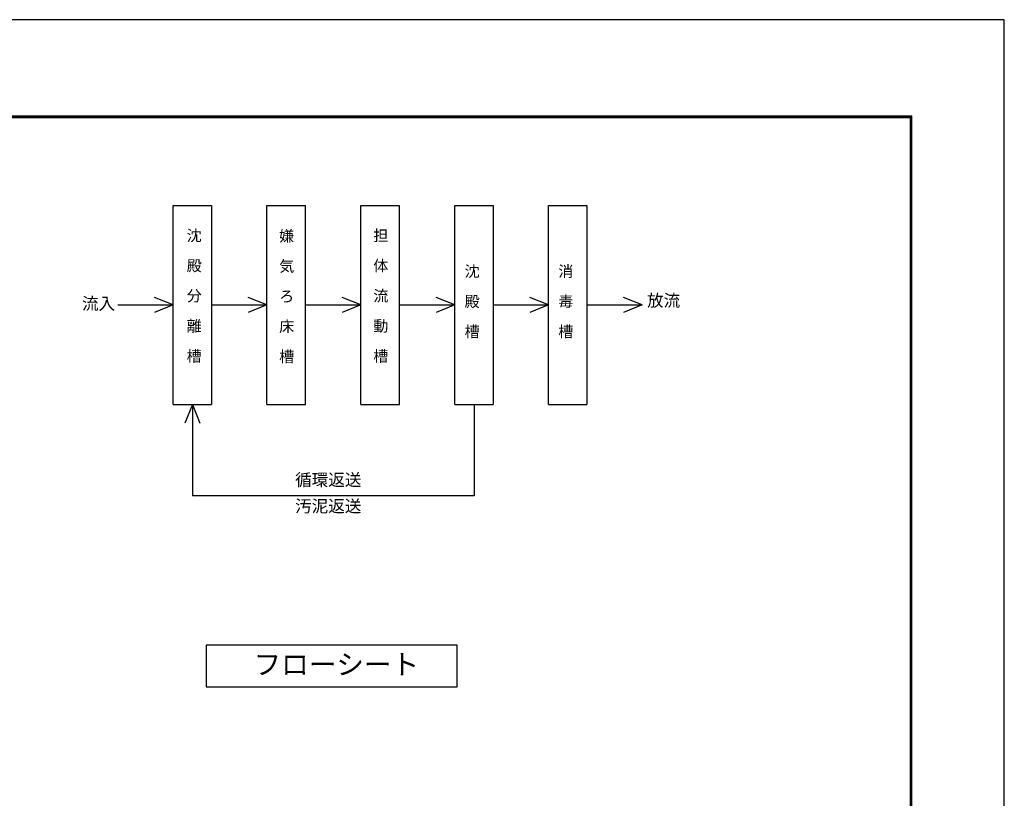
# Model space of a CAD drawing. Units: millimetres, scale not verified. Extents: x -14850 to 14850, y -10500 to 10500.
# Drawn here: x 5936 to 14850, y 3453 to 10500 of the extents above; entities that cross this region are included whole.
import ezdxf
from ezdxf.enums import TextEntityAlignment as Align

# ---------------------------------------------------------------- set-up
doc = ezdxf.new("R2010")
doc.units = ezdxf.units.MM
doc.header["$LTSCALE"] = 50
for name, color, linetype, lineweight in [('0-0_機器', 2, 'Continuous', 25), ('0-6_図面枠', 7, 'Continuous', 25), ('0-7_Axis_waku', 7, 'Continuous', 25)]:
    doc.layers.add(name, color=color, linetype=linetype, lineweight=lineweight)
doc.styles.add('@ＭＳ ゴシック', font='')
doc.styles.add('ＭＳ ゴシック', font='')
doc.styles.get('@ＭＳ ゴシック').set_extended_font_data('@MS Gothic')
doc.styles.get('ＭＳ ゴシック').set_extended_font_data('MS Gothic')

msp = doc.modelspace()

# ---------------------------------------------------------------- linework, layer by layer
at = {"layer": '0-0_機器', "color": 7}
for p, q in [((7324.67, 8817.82), (7672.54, 8817.82)), ((7324.67, 7017.81), (7324.67, 8817.82)), ((7674.66, 7017.81), (7674.66, 8817.82)), ((8174.66, 7017.81), (8174.66, 8817.82)), ((8174.66, 8817.82), (8524.64, 8817.82)), ((9024.64, 8817.82), (9372.51, 8817.82)), ((9024.64, 7017.81), (9024.64, 8817.82)), ((9374.63, 7017.81), (9374.63, 8817.82)), ((9874.63, 8817.82), (10222.49, 8817.82)), ((9874.63, 7017.81), (9874.63, 8817.82)), ((10224.62, 7017.81), (10224.62, 8817.82)), ((10723.12, 8817.82), (11070.98, 8817.82)), ((10723.12, 7017.81), (10723.12, 8817.82)), ((11073.11, 7017.81), (11073.11, 8817.82)), ((7324.67, 7917.81), (7155.01, 7986.5)), ((8174.66, 7917.81), (8005, 7986.5)), ((9024.64, 7917.81), (8854.99, 7986.5)), ((9874.63, 7917.81), (9704.98, 7986.5)), ((10723.12, 7917.81), (10553.48, 7986.5)), ((11571.62, 7917.81), (11401.97, 7986.5)), ((6824.67, 7917.81), (7324.67, 7917.81)), ((7324.67, 7917.81), (7155.01, 7849.12)), ((7674.66, 7917.81), (8174.66, 7917.81)), ((8174.66, 7917.81), (8005, 7849.12)), ((8524.64, 7917.81), (9024.64, 7917.81)), ((9024.64, 7917.81), (8854.99, 7849.12)), ((9374.63, 7917.81), (9874.63, 7917.81)), ((9874.63, 7917.81), (9704.98, 7849.12)), ((10223.13, 7917.81), (10723.12, 7917.81)), ((10723.12, 7917.81), (10553.48, 7849.12)), ((11071.63, 7917.81), (11571.62, 7917.81)), ((11571.62, 7917.81), (11401.97, 7849.12)), ((7324.67, 7017.81), (7673.18, 7017.81)), ((7498.92, 7017.81), (7430.23, 6848.16)), ((7498.92, 7017.81), (7498.92, 6190.32)), ((7498.92, 7017.81), (7567.61, 6848.16)), ((9024.64, 7017.81), (9373.15, 7017.81)), ((9874.63, 7017.81), (10223.13, 7017.81)), ((10723.12, 7017.81), (11071.63, 7017.81)), ((7623.83, 4838.73), (7623.83, 4462.93)), ((9895.7, 4838.73), (7623.83, 4838.73)), ((9895.7, 4462.93), (9895.7, 4838.73)), ((7623.83, 4462.93), (9895.7, 4462.93))]:
    msp.add_line(p, q, dxfattribs=at)
for points in [[(8174.66, 7017.81), (8524.64, 7017.81), (8524.64, 8817.82)], [(10048.88, 7017.81), (10048.88, 6190.32), (7498.92, 6190.32)]]:
    msp.add_lwpolyline(points, dxfattribs=at)
at = {"layer": '0-6_図面枠'}
msp.add_lwpolyline([(-14850, -10500), (14850, -10500), (14850, 10500), (-14850, 10500)], close=True, dxfattribs=at)
at = {"layer": '0-7_Axis_waku'}
for p, q in [((-12964, 9629), (14014, 9629)), ((-12963, 9628), (14013, 9628)), ((14013, -9678.01), (14013, 9628)), ((14014, -9679.01), (14014, 9629)), ((-12962, 9627), (14012, 9627)), ((-12961, 9626), (14011, 9626)), ((-12960, 9625), (14010, 9625)), ((-12959, 9624), (14009, 9624)), ((-12958, 9623), (14008, 9623)), ((-12957, 9622), (14007, 9622)), ((-12956, 9621), (14006, 9621)), ((-12955, 9620), (14005, 9620)), ((-12954, 9619), (14004, 9619)), ((-12953, 9618), (14003, 9618)), ((-12952, 9617), (14002, 9617)), ((-12951, 9616), (14001, 9616)), ((-12950, 9615), (14000, 9615)), ((14000, -9665), (14000, 9615)), ((14001, -9666.01), (14001, 9616)), ((14002, -9667.01), (14002, 9617)), ((14003, -9668.01), (14003, 9618)), ((14004, -9669.01), (14004, 9619)), ((14005, -9670.01), (14005, 9620)), ((14006, -9671.01), (14006, 9621)), ((14007, -9672.01), (14007, 9622)), ((14008, -9673.01), (14008, 9623)), ((14009, -9674.01), (14009, 9624)), ((14010, -9675.01), (14010, 9625)), ((14011, -9676.01), (14011, 9626)), ((14012, -9677.01), (14012, 9627))]:
    msp.add_line(p, q, dxfattribs=at)

# ---------------------------------------------------------------- texts
at = {"layer": '0-0_機器', "color": 4}
for s, height, rotation, style, p in [('沈\u3000殿\u3000分\u3000離\u3000槽', 100, 270, '@ＭＳ ゴシック', (7433.76, 8616.46)), ('嫌\u3000気\u3000ろ\u3000床\u3000槽', 100, 270, '@ＭＳ ゴシック', (8271.57, 8612.41)), ('担\u3000体\u3000流\u3000動\u3000槽', 100, 270, '@ＭＳ ゴシック', (9123.67, 8616.46)), ('沈\u3000殿\u3000槽', 100, 270, '@ＭＳ ゴシック', (9950.13, 8292.81)), ('消\u3000毒\u3000槽', 100, 270, '@ＭＳ ゴシック', (10798.63, 8292.81)), ('放流', 110, 0.001, 'ＭＳ ゴシック', (11615.3, 7870.62))]:
    msp.add_text(s, height=height, rotation=rotation, dxfattribs=dict(at, style=style)).set_placement(p, align=Align.BOTTOM_LEFT)
at = {"layer": '0-0_機器', "color": 4, "style": 'ＭＳ ゴシック'}
for s, height, p in [('流入', 110, (6499.67, 7842.81)), ('循環返送', 110, (8429.27, 6247.63)), ('汚泥返送', 110, (8429.27, 6009.75)), ('フローシート', 183.3, (8052.75, 4518.32))]:
    msp.add_text(s, height=height, dxfattribs=at).set_placement(p, align=Align.BOTTOM_LEFT)

doc.saveas('drawing.dxf')
